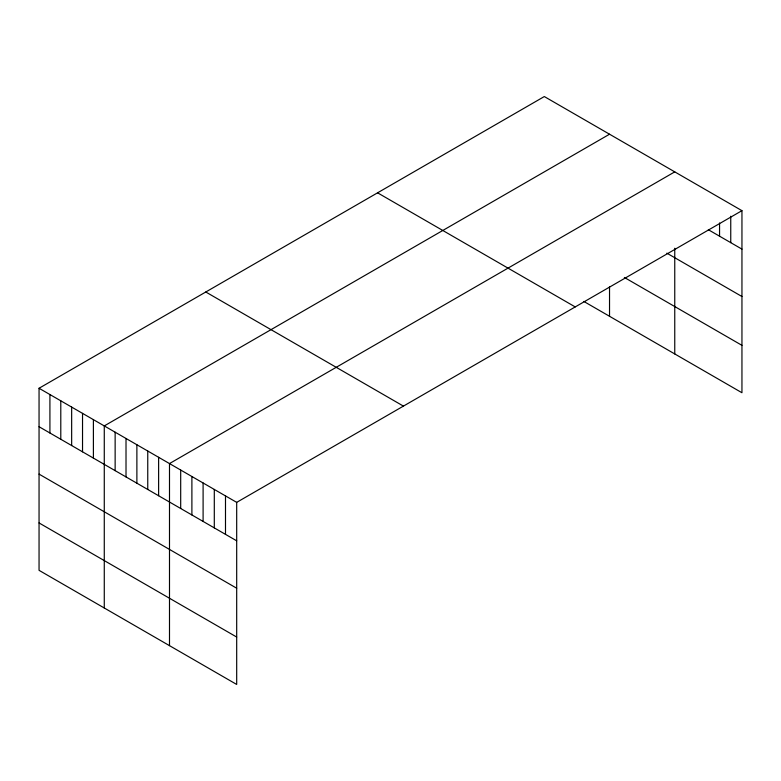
<?xml version="1.0" encoding="UTF-8"?>
<svg xmlns="http://www.w3.org/2000/svg" width="781" height="781" viewBox="0 0 781 781"><rect width="100%" height="100%" fill="white"/><g stroke="black" fill="none" stroke-linecap="round" stroke-linejoin="round"><path stroke-width="1.17" d="M741.95 210.665L236.692 502.368L236.692 684.449L39.05 570.335L39.05 388.264L544.308 96.551L741.95 210.665L741.95 392.736L583.837 301.446M609.531 134.215L104.273 425.918L104.273 607.989M674.755 171.869L169.497 463.572L169.497 645.643M708.347 229.721L741.95 249.119M666.847 253.151L741.95 296.516M624.351 277.45L741.95 345.348M377.574 192.819L575.216 306.923M205.784 291.996L403.426 406.11M39.05 388.264L236.692 502.368M39.05 426.719L236.692 540.823M39.05 474.116L236.692 588.22M39.05 522.938L236.692 637.052M730.752 216.22L730.752 242.657M719.555 222.966L719.555 236.184M674.755 248.241L674.755 353.939M609.531 286.666L609.531 316.285M225.494 495.906L225.494 534.36M214.297 489.443L214.297 527.897M203.099 482.97L203.099 521.425M191.892 476.508L191.892 514.962M180.694 470.045L180.694 508.499M158.621 457.295L158.621 495.75M147.755 451.018L147.755 489.482M136.88 444.75L136.88 483.205M126.014 438.473L126.014 476.927M115.139 432.196L115.139 470.65M93.398 419.641L93.398 458.096M82.532 413.364L82.532 451.818M71.657 407.086L71.657 445.551M60.791 400.809L60.791 439.273M49.916 394.542L49.916 432.996"/></g></svg>
